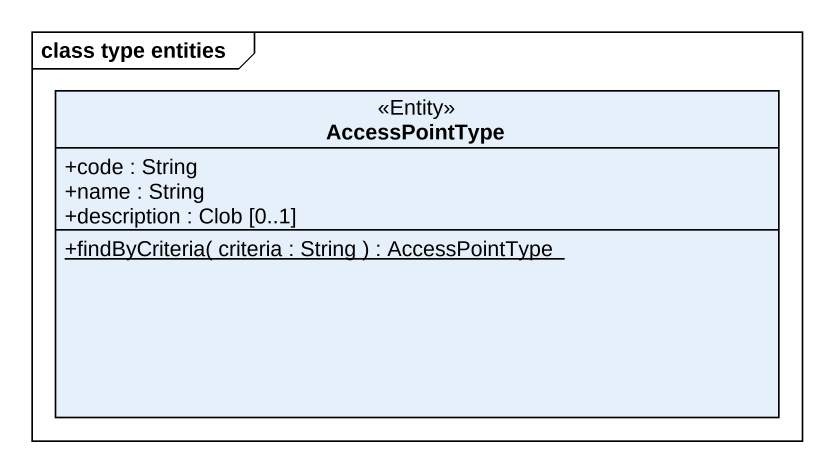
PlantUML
@startuml
mainframe class type entities
hide circle
hide empty members
skinparam classAttributeIconSize 0
class AccessPointType <<Entity>> {
  +code : String
  +name : String
  +description : Clob [0..1]
  {static} +findByCriteria( criteria : String ) : AccessPointType
}
@enduml
